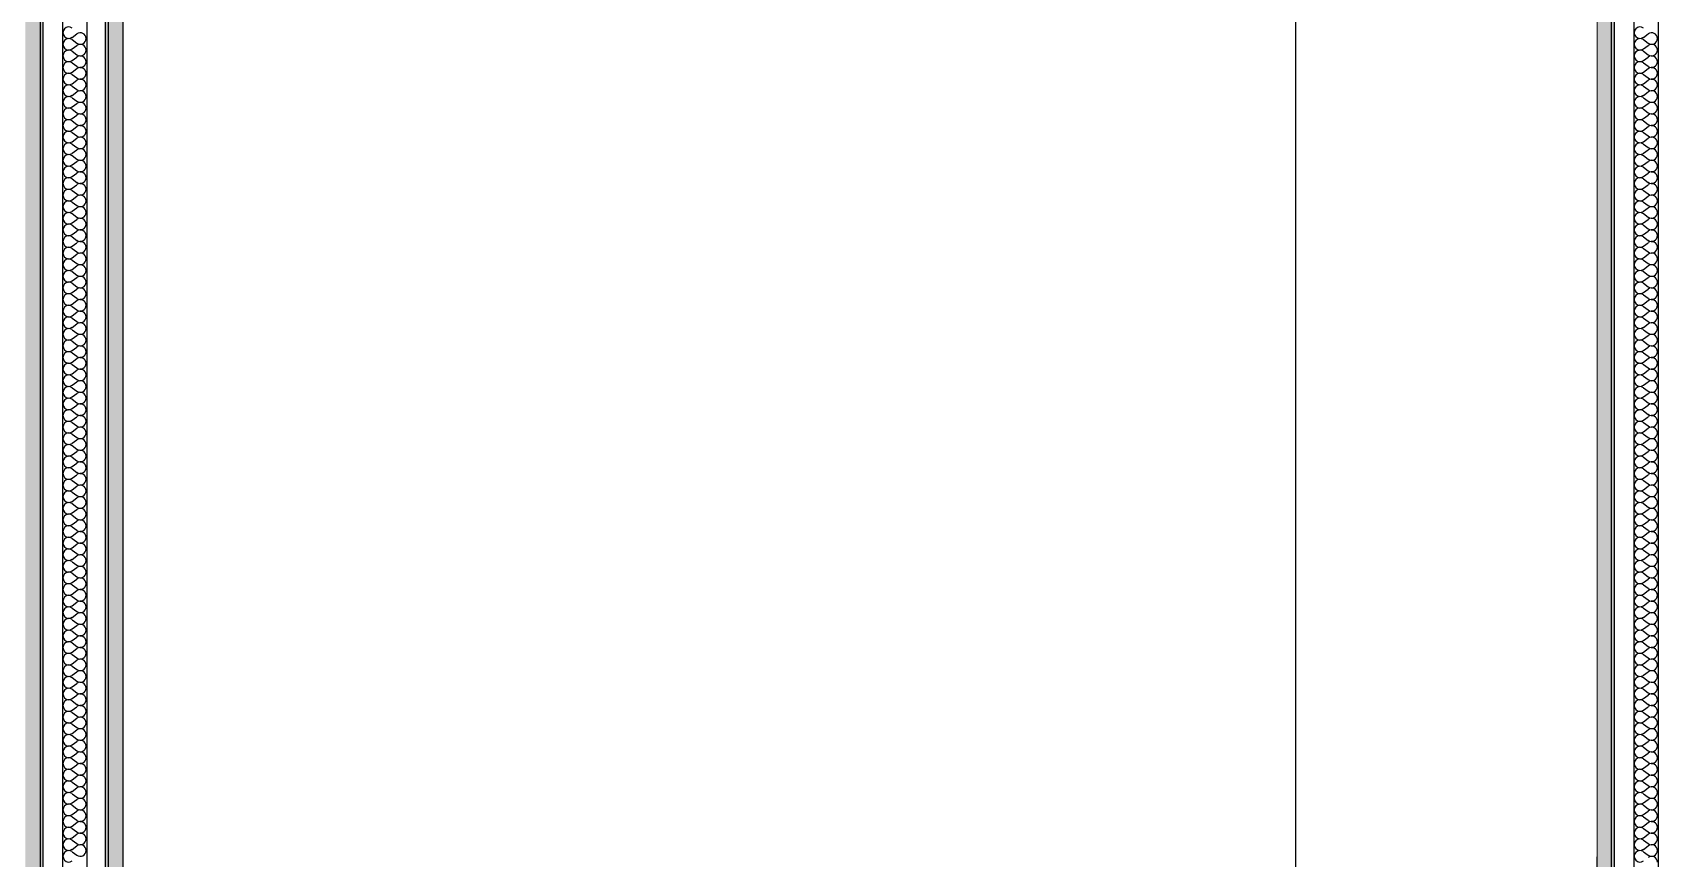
# Model space of a CAD drawing. Header units: millimetres. Extents: x -48147 to 1403542, y -455564 to 18123.
# Drawn here: x 1378454 to 1380131, y -436503 to -435658 of the extents above; entities that cross this region are included whole.
import ezdxf

# ---------------------------------------------------------------- set-up
doc = ezdxf.new("R2010")
doc.units = ezdxf.units.MM
doc.header["$MEASUREMENT"] = 0
doc.linetypes.add('Wipeout_Contour', pattern=[1000, 0, -1000])
doc.layers.add('New_A-25-M_Wall_Int', color=7, linetype='Continuous')
doc.layers.add('New_A-95-D_1_20', color=7, linetype='Continuous')
for name, color, linetype, lineweight in [('New_A-25-M_Wall_Int_Pen_No__1', 7, 'Continuous', 13), ('New_A-25-M_Wall_Int_Pen_No__87', 8, 'Continuous', 20), ('New_A-95-D_1_20_Pen_No__1', 7, 'Continuous', 13)]:
    doc.layers.add(name, color=color, linetype=linetype, lineweight=lineweight)
doc.layers.add('New_A-25-M_Wall_Int_Pen_No__107', color=7, linetype='Continuous', lineweight=15, true_color=0xa6a6a6)
doc.styles.add('GENERATED_STYLE_1', font='')
doc.styles.get('GENERATED_STYLE_1').set_extended_font_data('Arial')
doc.dimstyles.new('GENERATED_STYLE__2', dxfattribs={"dimtxt": 125, "dimasz": 47.5, "dimexe": 0.18, "dimexo": 50, "dimgap": 0.09, "dimtad": 1, "dimdec": 0, "dimzin": 0, "dimdsep": 46, "dimtxsty": 'GENERATED_STYLE_1', "dimblk": 'ARROWHEAD_2', "dimblk1": 'ARROWHEAD_2', "dimblk2": 'ARROWHEAD_2', "dimcen": 0.09, "dimclrd": 7, "dimclre": 7, "dimclrt": 7, "dimadec": 0, "dimazin": 0, "dimtfac": 1, "dimtdec": 4, "dimtmove": 0, "dimatfit": 3, "dimfxl": 1, "dimtolj": 1, "dimtzin": 0, "dimarcsym": 0})

# ---------------------------------------------------------------- blocks, each defined once
blk = doc.blocks.new('*X43', base_point=(1418663.2, -449992.5))
at = {"layer": 'New_A-25-M_Wall_Int_Pen_No__107', "linetype": 'Continuous'}
for p, q in [((1378494.4, -435662.8), (1378499.2, -435659.2)), ((1378494.4, -435665.1), (1378499.2, -435668.7)), ((1378494.4, -435674.7), (1378499.2, -435671.1)), ((1378494.4, -435677.1), (1378499.2, -435680.6)), ((1378494.4, -435686.6), (1378499.2, -435683)), ((1378494.4, -435689), (1378499.2, -435692.5)), ((1378494.4, -435698.5), (1378499.2, -435694.9)), ((1378494.4, -435700.9), (1378499.2, -435704.4)), ((1378494.4, -435710.4), (1378499.2, -435706.8)), ((1378494.4, -435712.8), (1378499.2, -435716.3)), ((1378494.4, -435722.3), (1378499.2, -435718.7)), ((1378494.4, -435724.7), (1378499.2, -435728.2)), ((1378494.4, -435734.2), (1378499.2, -435730.6)), ((1378494.4, -435736.6), (1378499.2, -435740.1)), ((1378494.4, -435746.1), (1378499.2, -435742.5)), ((1378494.4, -435748.5), (1378499.2, -435752.1)), ((1378494.4, -435758), (1378499.2, -435754.4)), ((1378494.4, -435760.4), (1378499.2, -435764)), ((1378494.4, -435769.9), (1378499.2, -435766.3)), ((1378494.4, -435772.3), (1378499.2, -435775.9)), ((1378494.4, -435781.8), (1378499.2, -435778.2)), ((1378494.4, -435784.2), (1378499.2, -435787.8)), ((1378494.4, -435793.7), (1378499.2, -435790.1)), ((1378494.4, -435796.1), (1378499.2, -435799.7)), ((1378494.4, -435805.6), (1378499.2, -435802.1)), ((1378494.4, -435808), (1378499.2, -435811.6)), ((1378494.4, -435817.5), (1378499.2, -435814)), ((1378494.4, -435819.9), (1378499.2, -435823.5)), ((1378494.4, -435829.4), (1378499.2, -435825.9)), ((1378494.4, -435831.8), (1378499.2, -435835.4)), ((1378494.4, -435841.3), (1378499.2, -435837.8)), ((1378494.4, -435843.7), (1378499.2, -435847.3)), ((1378494.4, -435853.2), (1378499.2, -435849.7)), ((1378494.4, -435855.6), (1378499.2, -435859.2)), ((1378494.4, -435865.1), (1378499.2, -435861.6)), ((1378494.4, -435867.5), (1378499.2, -435871.1)), ((1378494.4, -435877.1), (1378499.2, -435873.5)), ((1378494.4, -435879.4), (1378499.2, -435883)), ((1378494.4, -435889), (1378499.2, -435885.4)), ((1378494.4, -435891.3), (1378499.2, -435894.9)), ((1378494.4, -435900.9), (1378499.2, -435897.3)), ((1378494.4, -435903.2), (1378499.2, -435906.8)), ((1378494.4, -435912.8), (1378499.2, -435909.2)), ((1378494.4, -435915.1), (1378499.2, -435918.7)), ((1378494.4, -435924.7), (1378499.2, -435921.1)), ((1378494.4, -435927.1), (1378499.2, -435930.6)), ((1378494.4, -435936.6), (1378499.2, -435933)), ((1378494.4, -435939), (1378499.2, -435942.5)), ((1378494.4, -435948.5), (1378499.2, -435944.9)), ((1378494.4, -435950.9), (1378499.2, -435954.4)), ((1378494.4, -435960.4), (1378499.2, -435956.8)), ((1378494.4, -435962.8), (1378499.2, -435966.3)), ((1378494.4, -435972.3), (1378499.2, -435968.7)), ((1378494.4, -435974.7), (1378499.2, -435978.2)), ((1378494.4, -435984.2), (1378499.2, -435980.6)), ((1378494.4, -435986.6), (1378499.2, -435990.1)), ((1378494.4, -435996.1), (1378499.2, -435992.5)), ((1378494.4, -435998.5), (1378499.2, -436002.1)), ((1378494.4, -436008), (1378499.2, -436004.4)), ((1378494.4, -436010.4), (1378499.2, -436014)), ((1378494.4, -436019.9), (1378499.2, -436016.3)), ((1378494.4, -436022.3), (1378499.2, -436025.9)), ((1378494.4, -436031.8), (1378499.2, -436028.2)), ((1378494.4, -436034.2), (1378499.2, -436037.8)), ((1378494.4, -436043.7), (1378499.2, -436040.1)), ((1378494.4, -436046.1), (1378499.2, -436049.7)), ((1378494.4, -436055.6), (1378499.2, -436052.1)), ((1378494.4, -436058), (1378499.2, -436061.6)), ((1378494.4, -436067.5), (1378499.2, -436064)), ((1378494.4, -436069.9), (1378499.2, -436073.5)), ((1378494.4, -436079.4), (1378499.2, -436075.9)), ((1378494.4, -436081.8), (1378499.2, -436085.4)), ((1378494.4, -436091.3), (1378499.2, -436087.8)), ((1378494.4, -436093.7), (1378499.2, -436097.3)), ((1378494.4, -436103.2), (1378499.2, -436099.7)), ((1378494.4, -436105.6), (1378499.2, -436109.2)), ((1378494.4, -436115.1), (1378499.2, -436111.6)), ((1378494.4, -436117.5), (1378499.2, -436121.1)), ((1378494.4, -436127.1), (1378499.2, -436123.5)), ((1378494.4, -436129.4), (1378499.2, -436133)), ((1378494.4, -436139), (1378499.2, -436135.4)), ((1378494.4, -436141.3), (1378499.2, -436144.9)), ((1378494.4, -436150.9), (1378499.2, -436147.3)), ((1378494.4, -436153.2), (1378499.2, -436156.8)), ((1378494.4, -436162.8), (1378499.2, -436159.2)), ((1378494.4, -436165.1), (1378499.2, -436168.7)), ((1378494.4, -436174.7), (1378499.2, -436171.1)), ((1378494.4, -436177.1), (1378499.2, -436180.6)), ((1378494.4, -436186.6), (1378499.2, -436183)), ((1378494.4, -436189), (1378499.2, -436192.5)), ((1378494.4, -436198.5), (1378499.2, -436194.9)), ((1378494.4, -436200.9), (1378499.2, -436204.4)), ((1378494.4, -436210.4), (1378499.2, -436206.8)), ((1378494.4, -436212.8), (1378499.2, -436216.3)), ((1378494.4, -436222.3), (1378499.2, -436218.7)), ((1378494.4, -436224.7), (1378499.2, -436228.2)), ((1378494.4, -436234.2), (1378499.2, -436230.6)), ((1378494.4, -436236.6), (1378499.2, -436240.1)), ((1378494.4, -436246.1), (1378499.2, -436242.5)), ((1378494.4, -436248.5), (1378499.2, -436252.1)), ((1378494.4, -436258), (1378499.2, -436254.4)), ((1378494.4, -436260.4), (1378499.2, -436264)), ((1378494.4, -436269.9), (1378499.2, -436266.3)), ((1378494.4, -436272.3), (1378499.2, -436275.9)), ((1378494.4, -436281.8), (1378499.2, -436278.2)), ((1378494.4, -436284.2), (1378499.2, -436287.8)), ((1378494.4, -436293.7), (1378499.2, -436290.1)), ((1378494.4, -436296.1), (1378499.2, -436299.7)), ((1378494.4, -436305.6), (1378499.2, -436302.1)), ((1378494.4, -436308), (1378499.2, -436311.6)), ((1378494.4, -436317.5), (1378499.2, -436314)), ((1378494.4, -436319.9), (1378499.2, -436323.5)), ((1378494.4, -436329.4), (1378499.2, -436325.9)), ((1378494.4, -436331.8), (1378499.2, -436335.4)), ((1378494.4, -436341.3), (1378499.2, -436337.8)), ((1378494.4, -436343.7), (1378499.2, -436347.3)), ((1378494.4, -436353.2), (1378499.2, -436349.7)), ((1378494.4, -436355.6), (1378499.2, -436359.2)), ((1378494.4, -436365.1), (1378499.2, -436361.6)), ((1378494.4, -436367.5), (1378499.2, -436371.1)), ((1378494.4, -436377.1), (1378499.2, -436373.5)), ((1378494.4, -436379.4), (1378499.2, -436383)), ((1378494.4, -436389), (1378499.2, -436385.4)), ((1378494.4, -436391.3), (1378499.2, -436394.9)), ((1378494.4, -436400.9), (1378499.2, -436397.3)), ((1378494.4, -436403.2), (1378499.2, -436406.8)), ((1378494.4, -436412.8), (1378499.2, -436409.2)), ((1378494.4, -436415.1), (1378499.2, -436418.7)), ((1378494.4, -436424.7), (1378499.2, -436421.1)), ((1378494.4, -436427.1), (1378499.2, -436430.6)), ((1378494.4, -436436.6), (1378499.2, -436433)), ((1378494.4, -436439), (1378499.2, -436442.5)), ((1378494.4, -436448.5), (1378499.2, -436444.9)), ((1378494.4, -436450.9), (1378499.2, -436454.4)), ((1378494.4, -436460.4), (1378499.2, -436456.8)), ((1378494.4, -436462.8), (1378499.2, -436466.3)), ((1378494.4, -436472.3), (1378499.2, -436468.7)), ((1378494.4, -436474.7), (1378499.2, -436478.2)), ((1378494.4, -436484.2), (1378499.2, -436480.6)), ((1378494.4, -436486.6), (1378499.2, -436490.1)), ((1378494.4, -436496.1), (1378499.2, -436492.5)), ((1378494.4, -436498.5), (1378499.2, -436502.1))]:
    blk.add_line(p, q, dxfattribs=at)
for centre, start, end in [((1378490.8, -435658), 53.1301, 306.8699), ((1378502.7, -435664), 0, 126.8699), ((1378490.8, -435669.9), 53.1301, 306.8699), ((1378490.8, -435681.8), 53.1301, 306.8699), ((1378502.7, -435664), 233.1301, 0), ((1378502.7, -435675.9), 0, 126.8699), ((1378502.7, -435675.9), 233.1301, 0), ((1378490.8, -435693.7), 53.1301, 306.8699), ((1378502.7, -435687.8), 0, 126.8699), ((1378502.7, -435687.8), 233.1301, 0), ((1378490.8, -435705.6), 53.1301, 306.8699), ((1378502.7, -435699.7), 0, 126.8699), ((1378502.7, -435699.7), 233.1301, 0), ((1378502.7, -435711.6), 0, 126.8699), ((1378490.8, -435717.5), 53.1301, 306.8699), ((1378490.8, -435729.4), 53.1301, 306.8699), ((1378502.7, -435711.6), 233.1301, 0), ((1378502.7, -435723.5), 0, 126.8699), ((1378502.7, -435723.5), 233.1301, 0), ((1378490.8, -435741.3), 53.1301, 306.8699), ((1378502.7, -435735.4), 0, 126.8699), ((1378502.7, -435735.4), 233.1301, 0), ((1378502.7, -435747.3), 0, 126.8699), ((1378490.8, -435753.2), 53.1301, 306.8699), ((1378490.8, -435765.1), 53.1301, 306.8699), ((1378502.7, -435747.3), 233.1301, 0), ((1378502.7, -435759.2), 0, 126.8699), ((1378502.7, -435759.2), 233.1301, 0), ((1378490.8, -435777.1), 53.1301, 306.8699), ((1378502.7, -435771.1), 0, 126.8699), ((1378502.7, -435771.1), 233.1301, 0), ((1378502.7, -435783), 0, 126.8699), ((1378490.8, -435789), 53.1301, 306.8699), ((1378502.7, -435783), 233.1301, 0), ((1378502.7, -435794.9), 0, 126.8699), ((1378490.8, -435800.9), 53.1301, 306.8699), ((1378490.8, -435812.8), 53.1301, 306.8699), ((1378502.7, -435794.9), 233.1301, 0), ((1378502.7, -435806.8), 0, 126.8699), ((1378502.7, -435806.8), 233.1301, 0), ((1378490.8, -435824.7), 53.1301, 306.8699), ((1378502.7, -435818.7), 0, 126.8699), ((1378502.7, -435818.7), 233.1301, 0), ((1378502.7, -435830.6), 0, 126.8699), ((1378490.8, -435836.6), 53.1301, 306.8699), ((1378490.8, -435848.5), 53.1301, 306.8699), ((1378502.7, -435830.6), 233.1301, 0), ((1378502.7, -435842.5), 0, 126.8699), ((1378502.7, -435842.5), 233.1301, 0), ((1378490.8, -435860.4), 53.1301, 306.8699), ((1378502.7, -435854.4), 0, 126.8699), ((1378502.7, -435854.4), 233.1301, 0), ((1378502.7, -435866.3), 0, 126.8699), ((1378490.8, -435872.3), 53.1301, 306.8699), ((1378502.7, -435866.3), 233.1301, 0), ((1378502.7, -435878.2), 0, 126.8699), ((1378490.8, -435884.2), 53.1301, 306.8699), ((1378490.8, -435896.1), 53.1301, 306.8699), ((1378502.7, -435878.2), 233.1301, 0), ((1378502.7, -435890.1), 0, 126.8699), ((1378502.7, -435890.1), 233.1301, 0), ((1378490.8, -435908), 53.1301, 306.8699), ((1378502.7, -435902.1), 0, 126.8699), ((1378502.7, -435902.1), 233.1301, 0), ((1378502.7, -435914), 0, 126.8699), ((1378490.8, -435919.9), 53.1301, 306.8699), ((1378490.8, -435931.8), 53.1301, 306.8699), ((1378502.7, -435914), 233.1301, 0), ((1378502.7, -435925.9), 0, 126.8699), ((1378502.7, -435925.9), 233.1301, 0), ((1378490.8, -435943.7), 53.1301, 306.8699), ((1378502.7, -435937.8), 0, 126.8699), ((1378502.7, -435937.8), 233.1301, 0), ((1378502.7, -435949.7), 0, 126.8699), ((1378490.8, -435955.6), 53.1301, 306.8699), ((1378490.8, -435967.5), 53.1301, 306.8699), ((1378502.7, -435949.7), 233.1301, 0), ((1378502.7, -435961.6), 0, 126.8699), ((1378502.7, -435961.6), 233.1301, 0), ((1378490.8, -435979.4), 53.1301, 306.8699), ((1378502.7, -435973.5), 0, 126.8699), ((1378502.7, -435973.5), 233.1301, 0), ((1378490.8, -435991.3), 53.1301, 306.8699), ((1378502.7, -435985.4), 0, 126.8699), ((1378502.7, -435985.4), 233.1301, 0), ((1378502.7, -435997.3), 0, 126.8699), ((1378490.8, -436003.2), 53.1301, 306.8699), ((1378490.8, -436015.1), 53.1301, 306.8699), ((1378502.7, -435997.3), 233.1301, 0), ((1378502.7, -436009.2), 0, 126.8699), ((1378502.7, -436009.2), 233.1301, 0), ((1378490.8, -436027.1), 53.1301, 306.8699), ((1378502.7, -436021.1), 0, 126.8699), ((1378502.7, -436021.1), 233.1301, 0), ((1378502.7, -436033), 0, 126.8699), ((1378490.8, -436039), 53.1301, 306.8699), ((1378490.8, -436050.9), 53.1301, 306.8699), ((1378502.7, -436033), 233.1301, 0), ((1378502.7, -436044.9), 0, 126.8699), ((1378502.7, -436044.9), 233.1301, 0), ((1378490.8, -436062.8), 53.1301, 306.8699), ((1378502.7, -436056.8), 0, 126.8699), ((1378502.7, -436056.8), 233.1301, 0), ((1378490.8, -436074.7), 53.1301, 306.8699), ((1378502.7, -436068.7), 0, 126.8699), ((1378502.7, -436068.7), 233.1301, 0), ((1378502.7, -436080.6), 0, 126.8699), ((1378490.8, -436086.6), 53.1301, 306.8699), ((1378490.8, -436098.5), 53.1301, 306.8699), ((1378502.7, -436080.6), 233.1301, 0), ((1378502.7, -436092.5), 0, 126.8699), ((1378502.7, -436092.5), 233.1301, 0), ((1378490.8, -436110.4), 53.1301, 306.8699), ((1378502.7, -436104.4), 0, 126.8699), ((1378502.7, -436104.4), 233.1301, 0), ((1378502.7, -436116.3), 0, 126.8699), ((1378490.8, -436122.3), 53.1301, 306.8699), ((1378490.8, -436134.2), 53.1301, 306.8699), ((1378502.7, -436116.3), 233.1301, 0), ((1378502.7, -436128.2), 0, 126.8699), ((1378502.7, -436128.2), 233.1301, 0), ((1378490.8, -436146.1), 53.1301, 306.8699), ((1378502.7, -436140.1), 0, 126.8699), ((1378502.7, -436140.1), 233.1301, 0), ((1378502.7, -436152.1), 0, 126.8699), ((1378490.8, -436158), 53.1301, 306.8699), ((1378502.7, -436152.1), 233.1301, 0), ((1378502.7, -436164), 0, 126.8699), ((1378490.8, -436169.9), 53.1301, 306.8699), ((1378490.8, -436181.8), 53.1301, 306.8699), ((1378502.7, -436164), 233.1301, 0), ((1378502.7, -436175.9), 0, 126.8699), ((1378502.7, -436175.9), 233.1301, 0), ((1378490.8, -436193.7), 53.1301, 306.8699), ((1378502.7, -436187.8), 0, 126.8699), ((1378502.7, -436187.8), 233.1301, 0), ((1378502.7, -436199.7), 0, 126.8699), ((1378490.8, -436205.6), 53.1301, 306.8699), ((1378490.8, -436217.5), 53.1301, 306.8699), ((1378502.7, -436199.7), 233.1301, 0), ((1378502.7, -436211.6), 0, 126.8699), ((1378502.7, -436211.6), 233.1301, 0), ((1378490.8, -436229.4), 53.1301, 306.8699), ((1378502.7, -436223.5), 0, 126.8699), ((1378502.7, -436223.5), 233.1301, 0), ((1378502.7, -436235.4), 0, 126.8699), ((1378490.8, -436241.3), 53.1301, 306.8699), ((1378502.7, -436235.4), 233.1301, 0), ((1378502.7, -436247.3), 0, 126.8699), ((1378490.8, -436253.2), 53.1301, 306.8699), ((1378490.8, -436265.1), 53.1301, 306.8699), ((1378502.7, -436247.3), 233.1301, 0), ((1378502.7, -436259.2), 0, 126.8699), ((1378502.7, -436259.2), 233.1301, 0), ((1378490.8, -436277.1), 53.1301, 306.8699), ((1378502.7, -436271.1), 0, 126.8699), ((1378502.7, -436271.1), 233.1301, 0), ((1378502.7, -436283), 0, 126.8699), ((1378490.8, -436289), 53.1301, 306.8699), ((1378490.8, -436300.9), 53.1301, 306.8699), ((1378502.7, -436283), 233.1301, 0), ((1378502.7, -436294.9), 0, 126.8699), ((1378502.7, -436294.9), 233.1301, 0), ((1378490.8, -436312.8), 53.1301, 306.8699), ((1378502.7, -436306.8), 0, 126.8699), ((1378502.7, -436306.8), 233.1301, 0), ((1378502.7, -436318.7), 0, 126.8699), ((1378490.8, -436324.7), 53.1301, 306.8699), ((1378490.8, -436336.6), 53.1301, 306.8699), ((1378502.7, -436318.7), 233.1301, 0), ((1378502.7, -436330.6), 0, 126.8699), ((1378502.7, -436330.6), 233.1301, 0), ((1378490.8, -436348.5), 53.1301, 306.8699), ((1378502.7, -436342.5), 0, 126.8699), ((1378502.7, -436342.5), 233.1301, 0), ((1378490.8, -436360.4), 53.1301, 306.8699), ((1378502.7, -436354.4), 0, 126.8699), ((1378502.7, -436354.4), 233.1301, 0), ((1378502.7, -436366.3), 0, 126.8699), ((1378490.8, -436372.3), 53.1301, 306.8699), ((1378490.8, -436384.2), 53.1301, 306.8699), ((1378502.7, -436366.3), 233.1301, 0), ((1378502.7, -436378.2), 0, 126.8699), ((1378502.7, -436378.2), 233.1301, 0), ((1378490.8, -436396.1), 53.1301, 306.8699), ((1378502.7, -436390.1), 0, 126.8699), ((1378502.7, -436390.1), 233.1301, 0), ((1378502.7, -436402.1), 0, 126.8699), ((1378490.8, -436408), 53.1301, 306.8699), ((1378490.8, -436419.9), 53.1301, 306.8699), ((1378502.7, -436402.1), 233.1301, 0), ((1378502.7, -436414), 0, 126.8699), ((1378502.7, -436414), 233.1301, 0), ((1378490.8, -436431.8), 53.1301, 306.8699), ((1378502.7, -436425.9), 0, 126.8699), ((1378502.7, -436425.9), 233.1301, 0), ((1378490.8, -436443.7), 53.1301, 306.8699), ((1378502.7, -436437.8), 0, 126.8699), ((1378502.7, -436437.8), 233.1301, 0), ((1378502.7, -436449.7), 0, 126.8699), ((1378490.8, -436455.6), 53.1301, 306.8699), ((1378490.8, -436467.5), 53.1301, 306.8699), ((1378502.7, -436449.7), 233.1301, 0), ((1378502.7, -436461.6), 0, 126.8699), ((1378502.7, -436461.6), 233.1301, 0), ((1378490.8, -436479.4), 53.1301, 306.8699), ((1378502.7, -436473.5), 0, 126.8699), ((1378502.7, -436473.5), 233.1301, 0), ((1378502.7, -436485.4), 0, 126.8699), ((1378490.8, -436491.3), 53.1301, 306.8699), ((1378490.8, -436503.2), 53.1301, 306.8699), ((1378502.7, -436485.4), 233.1301, 0), ((1378502.7, -436497.3), 0, 126.8699), ((1378502.7, -436497.3), 233.1301, 0)]:
    blk.add_arc(centre, 5.95, start, end, dxfattribs=at)
blk = doc.blocks.new('Section Elem_15_1', base_point=(1418663.2, -449992.5))
at = {"layer": 'New_A-25-M_Wall_Int_Pen_No__107', "linetype": 'Continuous'}
blk.add_hatch(color=256, dxfattribs=at).paths.add_polyline_path([(1378461.3, -434082.5), (1378446.3, -434082.5), (1378446.3, -437842.5), (1378461.3, -437842.5)])
at = {"layer": 'New_A-25-M_Wall_Int_Pen_No__107', "linetype": 'Continuous', "lineweight": 0, "true_color": 0x535353}
blk.add_hatch(color=251, dxfattribs=at).paths.add_polyline_path([(1378464.3, -434082.5), (1378461.3, -434082.5), (1378461.3, -437842.5), (1378464.3, -437842.5)])
at = {"layer": 'New_A-25-M_Wall_Int_Pen_No__1', "linetype": 'Continuous'}
blk.add_line((1378546.3, -434082.5), (1378546.3, -437842.5), dxfattribs=at)
at = {"color": 254, "linetype": 'Wipeout_Contour', "lineweight": 0, "ltscale": 5783089.635194167}
blk.add_wipeout([(1378484.3, -434082.5), (1378464.3, -434082.5), (1378464.3, -437842.5), (1378484.3, -437842.5)], dxfattribs=at).dxf.layer = 'New_A-25-M_Wall_Int'
at = {"layer": 'New_A-25-M_Wall_Int_Pen_No__1', "linetype": 'Continuous'}
for p, q in [((1378461.3, -434082.5), (1378461.3, -437842.5)), ((1378464.3, -434082.5), (1378464.3, -437842.5))]:
    blk.add_line(p, q, dxfattribs=at)
at = {"color": 254, "linetype": 'Wipeout_Contour', "lineweight": 0, "ltscale": 5783175.445938991}
blk.add_wipeout([(1378509.3, -434082.5), (1378484.3, -434082.5), (1378484.3, -437842.5), (1378509.3, -437842.5)], dxfattribs=at).dxf.layer = 'New_A-25-M_Wall_Int'
at = {"layer": 'New_A-25-M_Wall_Int_Pen_No__1', "linetype": 'Continuous'}
blk.add_line((1378484.3, -434082.5), (1378484.3, -437842.5), dxfattribs=at)
at = {"layer": 'New_A-25-M_Wall_Int'}
blk.add_blockref('*X43', (1418663.2, -449992.5), dxfattribs=at)
at = {"color": 254, "linetype": 'Wipeout_Contour', "lineweight": 0, "ltscale": 5783259.349884127}
blk.add_wipeout([(1378528.3, -434082.5), (1378509.3, -434082.5), (1378509.3, -437842.5), (1378528.3, -437842.5)], dxfattribs=at).dxf.layer = 'New_A-25-M_Wall_Int'
at = {"layer": 'New_A-25-M_Wall_Int_Pen_No__107', "linetype": 'Continuous', "lineweight": 0, "true_color": 0x535353}
blk.add_hatch(color=251, dxfattribs=at).paths.add_polyline_path([(1378531.3, -434082.5), (1378528.3, -434082.5), (1378528.3, -437842.5), (1378531.3, -437842.5)])
at = {"layer": 'New_A-25-M_Wall_Int_Pen_No__107', "linetype": 'Continuous'}
blk.add_hatch(color=256, dxfattribs=at).paths.add_polyline_path([(1378546.3, -437842.5), (1378546.3, -434082.5), (1378531.3, -434082.5), (1378531.3, -437842.5)])
at = {"layer": 'New_A-25-M_Wall_Int_Pen_No__1', "linetype": 'Continuous'}
for p, q in [((1378509.3, -434082.5), (1378509.3, -437842.5)), ((1378528.3, -434082.5), (1378528.3, -437842.5)), ((1378531.3, -434082.5), (1378531.3, -437842.5))]:
    blk.add_line(p, q, dxfattribs=at)
blk = doc.blocks.new('Section Elem_16_1', base_point=(1418663.2, -449992.5))
at = {"color": 254, "linetype": 'Wipeout_Contour', "lineweight": 0, "ltscale": 5788696.995247887}
blk.add_wipeout([(1379765.3, -435267.5), (1379750.3, -435267.5), (1379750.3, -437842.5), (1379765.3, -437842.5)], dxfattribs=at).dxf.layer = 'New_A-25-M_Wall_Int'
at = {"layer": 'New_A-25-M_Wall_Int_Pen_No__87', "linetype": 'Continuous'}
blk.add_line((1379750.3, -437842.5), (1379750.3, -435267.5), dxfattribs=at)
blk = doc.blocks.new('*X139', base_point=(1418663.2, -449992.5))
at = {"layer": 'New_A-25-M_Wall_Int_Pen_No__107', "linetype": 'Continuous'}
for p, q in [((1380107, -435662.8), (1380111.8, -435659.2)), ((1380107, -435665.1), (1380111.8, -435668.7)), ((1380107, -435674.7), (1380111.8, -435671.1)), ((1380107, -435677.1), (1380111.8, -435680.6)), ((1380107, -435686.6), (1380111.8, -435683)), ((1380107, -435689), (1380111.8, -435692.5)), ((1380107, -435698.5), (1380111.8, -435694.9)), ((1380107, -435700.9), (1380111.8, -435704.4)), ((1380107, -435710.4), (1380111.8, -435706.8)), ((1380107, -435712.8), (1380111.8, -435716.3)), ((1380107, -435722.3), (1380111.8, -435718.7)), ((1380107, -435724.7), (1380111.8, -435728.2)), ((1380107, -435734.2), (1380111.8, -435730.6)), ((1380107, -435736.6), (1380111.8, -435740.1)), ((1380107, -435746.1), (1380111.8, -435742.5)), ((1380107, -435748.5), (1380111.8, -435752.1)), ((1380107, -435758), (1380111.8, -435754.4)), ((1380107, -435760.4), (1380111.8, -435764)), ((1380107, -435769.9), (1380111.8, -435766.3)), ((1380107, -435772.3), (1380111.8, -435775.9)), ((1380107, -435781.8), (1380111.8, -435778.2)), ((1380107, -435784.2), (1380111.8, -435787.8)), ((1380107, -435793.7), (1380111.8, -435790.1)), ((1380107, -435796.1), (1380111.8, -435799.7)), ((1380107, -435805.6), (1380111.8, -435802.1)), ((1380107, -435808), (1380111.8, -435811.6)), ((1380107, -435817.5), (1380111.8, -435814)), ((1380107, -435819.9), (1380111.8, -435823.5)), ((1380107, -435829.4), (1380111.8, -435825.9)), ((1380107, -435831.8), (1380111.8, -435835.4)), ((1380107, -435841.3), (1380111.8, -435837.8)), ((1380107, -435843.7), (1380111.8, -435847.3)), ((1380107, -435853.2), (1380111.8, -435849.7)), ((1380107, -435855.6), (1380111.8, -435859.2)), ((1380107, -435865.1), (1380111.8, -435861.6)), ((1380107, -435867.5), (1380111.8, -435871.1)), ((1380107, -435877.1), (1380111.8, -435873.5)), ((1380107, -435879.4), (1380111.8, -435883)), ((1380107, -435889), (1380111.8, -435885.4)), ((1380107, -435891.3), (1380111.8, -435894.9)), ((1380107, -435900.9), (1380111.8, -435897.3)), ((1380107, -435903.2), (1380111.8, -435906.8)), ((1380107, -435912.8), (1380111.8, -435909.2)), ((1380107, -435915.1), (1380111.8, -435918.7)), ((1380107, -435924.7), (1380111.8, -435921.1)), ((1380107, -435927.1), (1380111.8, -435930.6)), ((1380107, -435936.6), (1380111.8, -435933)), ((1380107, -435939), (1380111.8, -435942.5)), ((1380107, -435948.5), (1380111.8, -435944.9)), ((1380107, -435950.9), (1380111.8, -435954.4)), ((1380107, -435960.4), (1380111.8, -435956.8)), ((1380107, -435962.8), (1380111.8, -435966.3)), ((1380107, -435972.3), (1380111.8, -435968.7)), ((1380107, -435974.7), (1380111.8, -435978.2)), ((1380107, -435984.2), (1380111.8, -435980.6)), ((1380107, -435986.6), (1380111.8, -435990.1)), ((1380107, -435996.1), (1380111.8, -435992.5)), ((1380107, -435998.5), (1380111.8, -436002.1)), ((1380107, -436008), (1380111.8, -436004.4)), ((1380107, -436010.4), (1380111.8, -436014)), ((1380107, -436019.9), (1380111.8, -436016.3)), ((1380107, -436022.3), (1380111.8, -436025.9)), ((1380107, -436031.8), (1380111.8, -436028.2)), ((1380107, -436034.2), (1380111.8, -436037.8)), ((1380107, -436043.7), (1380111.8, -436040.1)), ((1380107, -436046.1), (1380111.8, -436049.7)), ((1380107, -436055.6), (1380111.8, -436052.1)), ((1380107, -436058), (1380111.8, -436061.6)), ((1380107, -436067.5), (1380111.8, -436064)), ((1380107, -436069.9), (1380111.8, -436073.5)), ((1380107, -436079.4), (1380111.8, -436075.9)), ((1380107, -436081.8), (1380111.8, -436085.4)), ((1380107, -436091.3), (1380111.8, -436087.8)), ((1380107, -436093.7), (1380111.8, -436097.3)), ((1380107, -436103.2), (1380111.8, -436099.7)), ((1380107, -436105.6), (1380111.8, -436109.2)), ((1380107, -436115.1), (1380111.8, -436111.6)), ((1380107, -436117.5), (1380111.8, -436121.1)), ((1380107, -436127.1), (1380111.8, -436123.5)), ((1380107, -436129.4), (1380111.8, -436133)), ((1380107, -436139), (1380111.8, -436135.4)), ((1380107, -436141.3), (1380111.8, -436144.9)), ((1380107, -436150.9), (1380111.8, -436147.3)), ((1380107, -436153.2), (1380111.8, -436156.8)), ((1380107, -436162.8), (1380111.8, -436159.2)), ((1380107, -436165.1), (1380111.8, -436168.7)), ((1380107, -436174.7), (1380111.8, -436171.1)), ((1380107, -436177.1), (1380111.8, -436180.6)), ((1380107, -436186.6), (1380111.8, -436183)), ((1380107, -436189), (1380111.8, -436192.5)), ((1380107, -436198.5), (1380111.8, -436194.9)), ((1380107, -436200.9), (1380111.8, -436204.4)), ((1380107, -436210.4), (1380111.8, -436206.8)), ((1380107, -436212.8), (1380111.8, -436216.3)), ((1380107, -436222.3), (1380111.8, -436218.7)), ((1380107, -436224.7), (1380111.8, -436228.2)), ((1380107, -436234.2), (1380111.8, -436230.6)), ((1380107, -436236.6), (1380111.8, -436240.1)), ((1380107, -436246.1), (1380111.8, -436242.5)), ((1380107, -436248.5), (1380111.8, -436252.1)), ((1380107, -436258), (1380111.8, -436254.4)), ((1380107, -436260.4), (1380111.8, -436264)), ((1380107, -436269.9), (1380111.8, -436266.3)), ((1380107, -436272.3), (1380111.8, -436275.9)), ((1380107, -436281.8), (1380111.8, -436278.2)), ((1380107, -436284.2), (1380111.8, -436287.8)), ((1380107, -436293.7), (1380111.8, -436290.1)), ((1380107, -436296.1), (1380111.8, -436299.7)), ((1380107, -436305.6), (1380111.8, -436302.1)), ((1380107, -436308), (1380111.8, -436311.6)), ((1380107, -436317.5), (1380111.8, -436314)), ((1380107, -436319.9), (1380111.8, -436323.5)), ((1380107, -436329.4), (1380111.8, -436325.9)), ((1380107, -436331.8), (1380111.8, -436335.4)), ((1380107, -436341.3), (1380111.8, -436337.8)), ((1380107, -436343.7), (1380111.8, -436347.3)), ((1380107, -436353.2), (1380111.8, -436349.7)), ((1380107, -436355.6), (1380111.8, -436359.2)), ((1380107, -436365.1), (1380111.8, -436361.6)), ((1380107, -436367.5), (1380111.8, -436371.1)), ((1380107, -436377.1), (1380111.8, -436373.5)), ((1380107, -436379.4), (1380111.8, -436383)), ((1380107, -436389), (1380111.8, -436385.4)), ((1380107, -436391.3), (1380111.8, -436394.9)), ((1380107, -436400.9), (1380111.8, -436397.3)), ((1380107, -436403.2), (1380111.8, -436406.8)), ((1380107, -436412.8), (1380111.8, -436409.2)), ((1380107, -436415.1), (1380111.8, -436418.7)), ((1380107, -436424.7), (1380111.8, -436421.1)), ((1380107, -436427.1), (1380111.8, -436430.6)), ((1380107, -436436.6), (1380111.8, -436433)), ((1380107, -436439), (1380111.8, -436442.5)), ((1380107, -436448.5), (1380111.8, -436444.9)), ((1380107, -436450.9), (1380111.8, -436454.4)), ((1380107, -436460.4), (1380111.8, -436456.8)), ((1380107, -436462.8), (1380111.8, -436466.3)), ((1380107, -436472.3), (1380111.8, -436468.7)), ((1380107, -436474.7), (1380111.8, -436478.2)), ((1380107, -436484.2), (1380111.8, -436480.6)), ((1380107, -436486.6), (1380111.8, -436490.1)), ((1380107, -436496.1), (1380111.8, -436492.5)), ((1380107, -436498.5), (1380111.8, -436502.1))]:
    blk.add_line(p, q, dxfattribs=at)
for centre, start, end in [((1380103.4, -435658), 53.1301, 306.8699), ((1380115.3, -435664), 0, 126.8699), ((1380103.4, -435669.9), 53.1301, 306.8699), ((1380103.4, -435681.8), 53.1301, 306.8699), ((1380115.3, -435664), 233.1301, 0), ((1380115.3, -435675.9), 0, 126.8699), ((1380115.3, -435675.9), 233.1301, 0), ((1380103.4, -435693.7), 53.1301, 306.8699), ((1380115.3, -435687.8), 0, 126.8699), ((1380115.3, -435687.8), 233.1301, 0), ((1380103.4, -435705.6), 53.1301, 306.8699), ((1380115.3, -435699.7), 0, 126.8699), ((1380115.3, -435699.7), 233.1301, 0), ((1380115.3, -435711.6), 0, 126.8699), ((1380103.4, -435717.5), 53.1301, 306.8699), ((1380103.4, -435729.4), 53.1301, 306.8699), ((1380115.3, -435711.6), 233.1301, 0), ((1380115.3, -435723.5), 0, 126.8699), ((1380115.3, -435723.5), 233.1301, 0), ((1380103.4, -435741.3), 53.1301, 306.8699), ((1380115.3, -435735.4), 0, 126.8699), ((1380115.3, -435735.4), 233.1301, 0), ((1380115.3, -435747.3), 0, 126.8699), ((1380103.4, -435753.2), 53.1301, 306.8699), ((1380103.4, -435765.1), 53.1301, 306.8699), ((1380115.3, -435747.3), 233.1301, 0), ((1380115.3, -435759.2), 0, 126.8699), ((1380115.3, -435759.2), 233.1301, 0), ((1380103.4, -435777.1), 53.1301, 306.8699), ((1380115.3, -435771.1), 0, 126.8699), ((1380115.3, -435771.1), 233.1301, 0), ((1380115.3, -435783), 0, 126.8699), ((1380103.4, -435789), 53.1301, 306.8699), ((1380115.3, -435783), 233.1301, 0), ((1380115.3, -435794.9), 0, 126.8699), ((1380103.4, -435800.9), 53.1301, 306.8699), ((1380103.4, -435812.8), 53.1301, 306.8699), ((1380115.3, -435794.9), 233.1301, 0), ((1380115.3, -435806.8), 0, 126.8699), ((1380115.3, -435806.8), 233.1301, 0), ((1380103.4, -435824.7), 53.1301, 306.8699), ((1380115.3, -435818.7), 0, 126.8699), ((1380115.3, -435818.7), 233.1301, 0), ((1380115.3, -435830.6), 0, 126.8699), ((1380103.4, -435836.6), 53.1301, 306.8699), ((1380103.4, -435848.5), 53.1301, 306.8699), ((1380115.3, -435830.6), 233.1301, 0), ((1380115.3, -435842.5), 0, 126.8699), ((1380115.3, -435842.5), 233.1301, 0), ((1380103.4, -435860.4), 53.1301, 306.8699), ((1380115.3, -435854.4), 0, 126.8699), ((1380115.3, -435854.4), 233.1301, 0), ((1380115.3, -435866.3), 0, 126.8699), ((1380103.4, -435872.3), 53.1301, 306.8699), ((1380115.3, -435866.3), 233.1301, 0), ((1380115.3, -435878.2), 0, 126.8699), ((1380103.4, -435884.2), 53.1301, 306.8699), ((1380103.4, -435896.1), 53.1301, 306.8699), ((1380115.3, -435878.2), 233.1301, 0), ((1380115.3, -435890.1), 0, 126.8699), ((1380115.3, -435890.1), 233.1301, 0), ((1380103.4, -435908), 53.1301, 306.8699), ((1380115.3, -435902.1), 0, 126.8699), ((1380115.3, -435902.1), 233.1301, 0), ((1380115.3, -435914), 0, 126.8699), ((1380103.4, -435919.9), 53.1301, 306.8699), ((1380103.4, -435931.8), 53.1301, 306.8699), ((1380115.3, -435914), 233.1301, 0), ((1380115.3, -435925.9), 0, 126.8699), ((1380115.3, -435925.9), 233.1301, 0), ((1380103.4, -435943.7), 53.1301, 306.8699), ((1380115.3, -435937.8), 0, 126.8699), ((1380115.3, -435937.8), 233.1301, 0), ((1380115.3, -435949.7), 0, 126.8699), ((1380103.4, -435955.6), 53.1301, 306.8699), ((1380103.4, -435967.5), 53.1301, 306.8699), ((1380115.3, -435949.7), 233.1301, 0), ((1380115.3, -435961.6), 0, 126.8699), ((1380115.3, -435961.6), 233.1301, 0), ((1380103.4, -435979.4), 53.1301, 306.8699), ((1380115.3, -435973.5), 0, 126.8699), ((1380115.3, -435973.5), 233.1301, 0), ((1380103.4, -435991.3), 53.1301, 306.8699), ((1380115.3, -435985.4), 0, 126.8699), ((1380115.3, -435985.4), 233.1301, 0), ((1380115.3, -435997.3), 0, 126.8699), ((1380103.4, -436003.2), 53.1301, 306.8699), ((1380103.4, -436015.1), 53.1301, 306.8699), ((1380115.3, -435997.3), 233.1301, 0), ((1380115.3, -436009.2), 0, 126.8699), ((1380115.3, -436009.2), 233.1301, 0), ((1380103.4, -436027.1), 53.1301, 306.8699), ((1380115.3, -436021.1), 0, 126.8699), ((1380115.3, -436021.1), 233.1301, 0), ((1380115.3, -436033), 0, 126.8699), ((1380103.4, -436039), 53.1301, 306.8699), ((1380103.4, -436050.9), 53.1301, 306.8699), ((1380115.3, -436033), 233.1301, 0), ((1380115.3, -436044.9), 0, 126.8699), ((1380115.3, -436044.9), 233.1301, 0), ((1380103.4, -436062.8), 53.1301, 306.8699), ((1380115.3, -436056.8), 0, 126.8699), ((1380115.3, -436056.8), 233.1301, 0), ((1380103.4, -436074.7), 53.1301, 306.8699), ((1380115.3, -436068.7), 0, 126.8699), ((1380115.3, -436068.7), 233.1301, 0), ((1380115.3, -436080.6), 0, 126.8699), ((1380103.4, -436086.6), 53.1301, 306.8699), ((1380103.4, -436098.5), 53.1301, 306.8699), ((1380115.3, -436080.6), 233.1301, 0), ((1380115.3, -436092.5), 0, 126.8699), ((1380115.3, -436092.5), 233.1301, 0), ((1380103.4, -436110.4), 53.1301, 306.8699), ((1380115.3, -436104.4), 0, 126.8699), ((1380115.3, -436104.4), 233.1301, 0), ((1380115.3, -436116.3), 0, 126.8699), ((1380103.4, -436122.3), 53.1301, 306.8699), ((1380103.4, -436134.2), 53.1301, 306.8699), ((1380115.3, -436116.3), 233.1301, 0), ((1380115.3, -436128.2), 0, 126.8699), ((1380115.3, -436128.2), 233.1301, 0), ((1380103.4, -436146.1), 53.1301, 306.8699), ((1380115.3, -436140.1), 0, 126.8699), ((1380115.3, -436140.1), 233.1301, 0), ((1380115.3, -436152.1), 0, 126.8699), ((1380103.4, -436158), 53.1301, 306.8699), ((1380115.3, -436152.1), 233.1301, 0), ((1380115.3, -436164), 0, 126.8699), ((1380103.4, -436169.9), 53.1301, 306.8699), ((1380103.4, -436181.8), 53.1301, 306.8699), ((1380115.3, -436164), 233.1301, 0), ((1380115.3, -436175.9), 0, 126.8699), ((1380115.3, -436175.9), 233.1301, 0), ((1380103.4, -436193.7), 53.1301, 306.8699), ((1380115.3, -436187.8), 0, 126.8699), ((1380115.3, -436187.8), 233.1301, 0), ((1380115.3, -436199.7), 0, 126.8699), ((1380103.4, -436205.6), 53.1301, 306.8699), ((1380103.4, -436217.5), 53.1301, 306.8699), ((1380115.3, -436199.7), 233.1301, 0), ((1380115.3, -436211.6), 0, 126.8699), ((1380115.3, -436211.6), 233.1301, 0), ((1380103.4, -436229.4), 53.1301, 306.8699), ((1380115.3, -436223.5), 0, 126.8699), ((1380115.3, -436223.5), 233.1301, 0), ((1380115.3, -436235.4), 0, 126.8699), ((1380103.4, -436241.3), 53.1301, 306.8699), ((1380115.3, -436235.4), 233.1301, 0), ((1380115.3, -436247.3), 0, 126.8699), ((1380103.4, -436253.2), 53.1301, 306.8699), ((1380103.4, -436265.1), 53.1301, 306.8699), ((1380115.3, -436247.3), 233.1301, 0), ((1380115.3, -436259.2), 0, 126.8699), ((1380115.3, -436259.2), 233.1301, 0), ((1380103.4, -436277.1), 53.1301, 306.8699), ((1380115.3, -436271.1), 0, 126.8699), ((1380115.3, -436271.1), 233.1301, 0), ((1380115.3, -436283), 0, 126.8699), ((1380103.4, -436289), 53.1301, 306.8699), ((1380103.4, -436300.9), 53.1301, 306.8699), ((1380115.3, -436283), 233.1301, 0), ((1380115.3, -436294.9), 0, 126.8699), ((1380115.3, -436294.9), 233.1301, 0), ((1380103.4, -436312.8), 53.1301, 306.8699), ((1380115.3, -436306.8), 0, 126.8699), ((1380115.3, -436306.8), 233.1301, 0), ((1380115.3, -436318.7), 0, 126.8699), ((1380103.4, -436324.7), 53.1301, 306.8699), ((1380103.4, -436336.6), 53.1301, 306.8699), ((1380115.3, -436318.7), 233.1301, 0), ((1380115.3, -436330.6), 0, 126.8699), ((1380115.3, -436330.6), 233.1301, 0), ((1380103.4, -436348.5), 53.1301, 306.8699), ((1380115.3, -436342.5), 0, 126.8699), ((1380115.3, -436342.5), 233.1301, 0), ((1380103.4, -436360.4), 53.1301, 306.8699), ((1380115.3, -436354.4), 0, 126.8699), ((1380115.3, -436354.4), 233.1301, 0), ((1380115.3, -436366.3), 0, 126.8699), ((1380103.4, -436372.3), 53.1301, 306.8699), ((1380103.4, -436384.2), 53.1301, 306.8699), ((1380115.3, -436366.3), 233.1301, 0), ((1380115.3, -436378.2), 0, 126.8699), ((1380115.3, -436378.2), 233.1301, 0), ((1380103.4, -436396.1), 53.1301, 306.8699), ((1380115.3, -436390.1), 0, 126.8699), ((1380115.3, -436390.1), 233.1301, 0), ((1380115.3, -436402.1), 0, 126.8699), ((1380103.4, -436408), 53.1301, 306.8699), ((1380103.4, -436419.9), 53.1301, 306.8699), ((1380115.3, -436402.1), 233.1301, 0), ((1380115.3, -436414), 0, 126.8699), ((1380115.3, -436414), 233.1301, 0), ((1380103.4, -436431.8), 53.1301, 306.8699), ((1380115.3, -436425.9), 0, 126.8699), ((1380115.3, -436425.9), 233.1301, 0), ((1380103.4, -436443.7), 53.1301, 306.8699), ((1380115.3, -436437.8), 0, 126.8699), ((1380115.3, -436437.8), 233.1301, 0), ((1380115.3, -436449.7), 0, 126.8699), ((1380103.4, -436455.6), 53.1301, 306.8699), ((1380103.4, -436467.5), 53.1301, 306.8699), ((1380115.3, -436449.7), 233.1301, 0), ((1380115.3, -436461.6), 0, 126.8699), ((1380115.3, -436461.6), 233.1301, 0), ((1380103.4, -436479.4), 53.1301, 306.8699), ((1380115.3, -436473.5), 0, 126.8699), ((1380115.3, -436473.5), 233.1301, 0), ((1380115.3, -436485.4), 0, 126.8699), ((1380103.4, -436491.3), 53.1301, 306.8699), ((1380103.4, -436503.2), 53.1301, 306.8699), ((1380115.3, -436485.4), 233.1301, 0), ((1380115.3, -436497.3), 0, 126.8699), ((1380115.3, -436497.3), 233.1301, 0), ((1380115.3, -436509.2), 0, 126.8699)]:
    blk.add_arc(centre, 5.95, start, end, dxfattribs=at)
blk = doc.blocks.new('Section Elem_109_1', base_point=(1418663.2, -449992.5))
at = {"layer": 'New_A-25-M_Wall_Int_Pen_No__107', "linetype": 'Continuous'}
blk.add_hatch(color=256, dxfattribs=at).paths.add_polyline_path([(1380073.9, -434066.4), (1380058.9, -434066.5), (1380058.9, -434817.5), (1380058.9, -434817.5), (1380058.9, -434842.5), (1380058.9, -434842.5), (1380058.9, -437842.5), (1380073.9, -437842.5)])
at = {"layer": 'New_A-25-M_Wall_Int_Pen_No__107', "linetype": 'Continuous', "lineweight": 0, "true_color": 0x535353}
blk.add_hatch(color=251, dxfattribs=at).paths.add_polyline_path([(1380076.9, -434066.3), (1380073.9, -434066.4), (1380073.9, -437842.5), (1380076.9, -437842.5)])
at = {"layer": 'New_A-25-M_Wall_Int_Pen_No__1', "linetype": 'Continuous'}
blk.add_line((1380058.9, -434842.5), (1380058.9, -437842.5), dxfattribs=at)
at = {"color": 254, "linetype": 'Wipeout_Contour', "lineweight": 0, "ltscale": 5789230.362443559}
blk.add_wipeout([(1380096.9, -434066.1), (1380076.9, -434066.3), (1380076.9, -437842.5), (1380096.9, -437842.5)], dxfattribs=at).dxf.layer = 'New_A-25-M_Wall_Int'
at = {"layer": 'New_A-25-M_Wall_Int_Pen_No__1', "linetype": 'Continuous'}
for p, q in [((1380073.9, -434066.4), (1380073.9, -437842.5)), ((1380076.9, -434066.3), (1380076.9, -437842.5))]:
    blk.add_line(p, q, dxfattribs=at)
at = {"color": 254, "linetype": 'Wipeout_Contour', "lineweight": 0, "ltscale": 5789316.012776121}
blk.add_wipeout([(1380121.9, -434065.7), (1380096.9, -434066.1), (1380096.9, -437842.5), (1380121.9, -437842.5)], dxfattribs=at).dxf.layer = 'New_A-25-M_Wall_Int'
at = {"layer": 'New_A-25-M_Wall_Int_Pen_No__1', "linetype": 'Continuous'}
blk.add_line((1380096.9, -434066.1), (1380096.9, -437842.5), dxfattribs=at)
at = {"layer": 'New_A-25-M_Wall_Int'}
blk.add_blockref('*X139', (1418663.2, -449992.5), dxfattribs=at)
at = {"color": 254, "linetype": 'Wipeout_Contour', "lineweight": 0, "ltscale": 5789399.759866808}
blk.add_wipeout([(1380140.9, -434065.5), (1380121.9, -434065.7), (1380121.9, -437842.5), (1380140.9, -437842.5)], dxfattribs=at).dxf.layer = 'New_A-25-M_Wall_Int'
at = {"layer": 'New_A-25-M_Wall_Int_Pen_No__1', "linetype": 'Continuous'}
blk.add_line((1380121.9, -434065.7), (1380121.9, -437842.5), dxfattribs=at)
blk = doc.blocks.new('Section Elem_114_1', base_point=(1418663.2, -449992.5))
at = {"color": 254, "linetype": 'Wipeout_Contour', "lineweight": 0, "ltscale": 14474401.30974265}
blk.add_wipeout([(1380058.9, -435267.5), (1379765.3, -435267.5), (1379765.3, -437842.5), (1380058.9, -437842.5), (1380058.9, -437142.5), (1380028.2, -437142.5), (1380020.2, -437125.3), (1380020.2, -436520.7), (1380028.2, -436503.5), (1380058.9, -436503.5)], dxfattribs=at).dxf.layer = 'New_A-25-M_Wall_Int'
blk = doc.blocks.new('*D498', base_point=(1418663.2, -449992.5))
at = {"layer": 'New_A-95-D_1_20_Pen_No__1', "linetype": 'Continuous'}
for p, q in [((1374919.7, -434842.5), (1374919.7, -434812)), ((1374951, -434860.6), (1374888.5, -434824.5)), ((1377582.4, -434842.5), (1374872.9, -434842.5)), ((1374919.7, -437842.5), (1374919.7, -434842.5)), ((1374888.5, -437824.5), (1374951, -437860.6)), ((1374966.6, -437842.5), (1374872.9, -437842.5)), ((1374919.7, -437873.1), (1374919.7, -437842.5))]:
    blk.add_line(p, q, dxfattribs=at)
at = {"layer": 'New_A-95-D_1_20_Pen_No__1', "insert": (1374894.7, -436557), "char_height": 125, "attachment_point": 7, "rotation": 90, "style": 'GENERATED_STYLE_1'}
blk.add_mtext('\\A1;{\\fArial|b0|i0|c0|p34;3,000}', dxfattribs=at)
blk = doc.blocks.new('ARROWHEAD_2')
at = {"color": 0, "linetype": 'Continuous', "lineweight": 0}
for p, q in [((-0.378, -0.655), (0.378, 0.655)), ((0, 0), (-1, 0))]:
    blk.add_line(p, q, dxfattribs=at)

msp = doc.modelspace()

# ---------------------------------------------------------------- block references
at = {"layer": 'New_A-25-M_Wall_Int'}
for name in ['Section Elem_109_1', 'Section Elem_15_1', 'Section Elem_16_1']:
    msp.add_blockref(name, (1418663.2, -449992.5), dxfattribs=at)

# ---------------------------------------------------------------- next in the draw order: block references
msp.add_blockref('Section Elem_114_1', (1418663.2, -449992.5), dxfattribs=at)

# ---------------------------------------------------------------- next in the draw order: dimensions: what is measured, and where the dimension line sits
at = {"layer": 'New_A-95-D_1_20', "linetype": 'Continuous'}
dim = msp.add_linear_dim(base=(1374919.7, -434842.5), p1=(1384052.3, -437842.5), p2=(1377632.4, -434842.5), angle=90, dimstyle='GENERATED_STYLE__2', dxfattribs=at)
dim.commit()
dim.dimension.update_dxf_attribs({"geometry": '*D498', "text_midpoint": (1374832.2, -436319.9), "dimtype": 160, "text_rotation": 90})

doc.saveas('drawing.dxf')
